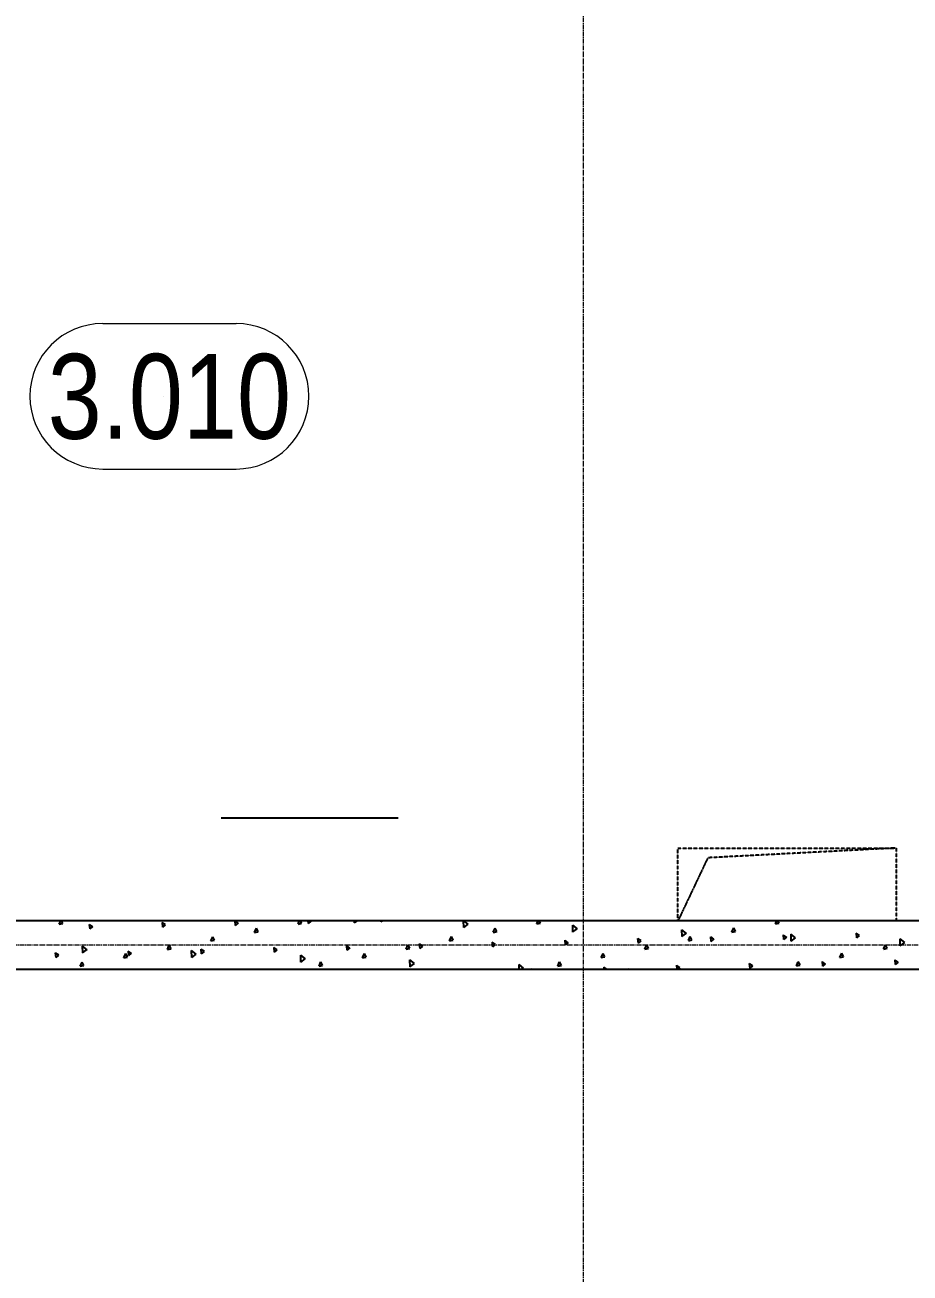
# Model space of a CAD drawing. Header units: millimetres. Extents: x -231292 to 573618, y -153144 to 564035.
# Drawn here: x 10801 to 14450, y 207714 to 212861 of the extents above; entities that cross this region are included whole.
import ezdxf
from ezdxf.enums import TextEntityAlignment as Align

# ---------------------------------------------------------------- set-up
doc = ezdxf.new("R2010")
doc.units = ezdxf.units.MM
doc.linetypes.add('CENTER2', pattern=[28.575, 19.05, -3.175, 3.175, -3.175])
doc.linetypes.add('HIDDEN', pattern=[9.525, 6.35, -3.175])
doc.layers.get('0').update_dxf_attribs({"color": 250})
doc.layers.get('Defpoints').update_dxf_attribs({"color": 250})
for name, color, linetype, lineweight in [('A-AREA', 250, 'Continuous', 15), ('АР_Area', 250, 'Continuous', 5), ('АР_Стены ПЕНОблок', 250, 'Continuous', 20), ('АР_Штриховка', 250, 'Continuous', 0), ('РД_Оси_100', 250, 'Continuous', 0)]:
    doc.layers.add(name, color=color, linetype=linetype, lineweight=lineweight)
doc.styles.add('style1', font='ARIALN.TTF')

# ---------------------------------------------------------------- blocks, each defined once
blk = doc.blocks.new('MOK-МаркаПом_овал_ареал')
for p, q in [((-2.75, 3), (2.75, 3)), ((-2.75, -3), (2.75, -3))]:
    blk.add_line(p, q)
for centre, radius, start, end in [((-2.75, 0), 3, 90, 270), ((2.75, 0), 3, 270, 90), ((-3.75, 0), 3.5, 0, 0.001)]:
    blk.add_arc(centre, radius, start, end)
at = {"color": 0, "style": 'style1'}
blk.add_attdef('АР-ПОМЕЩЕНИЕ:НОМЕР', text='', height=3.5, dxfattribs=at).set_placement((0, 0), align=Align.MIDDLE)
at = {"layer": 'Defpoints', "color": 2, "style": 'style1'}
blk.add_attdef('АР-ПОМЕЩЕНИЕ:НАИМЕНОВАНИЕ', text='', height=1, dxfattribs=at).set_placement((-0.094, -4.814), align=Align.MIDDLE)
blk = doc.blocks.new('оси_рен')
at = {"layer": 'РД_Оси_100', "color": 251, "linetype": 'CENTER2', "true_color": 0x636466}
for p, q in [((1199852.916, 135558.25), (1199852.916, 223268.25)), ((1225207.916, 158413.25), (1189697.958, 158413.25))]:
    blk.add_line(p, q, dxfattribs=at)

msp = doc.modelspace()

# ---------------------------------------------------------------- linework, layer by layer
at = {"color": 18, "linetype": 'HIDDEN', "lineweight": 25, "ltscale": 0.07, "true_color": 0x000000}
for p, q in [((13493.243, 209466.412), (14393.243, 209466.412)), ((13493.243, 209166.412), (13493.243, 209466.412)), ((13493.243, 209466.412), (14393.243, 209466.412)), ((13493.243, 209166.412), (13493.243, 209466.412)), ((13493.243, 209466.412), (14393.243, 209466.412)), ((13493.243, 209166.412), (13493.243, 209466.412)), ((13493.243, 209466.412), (14393.243, 209466.412)), ((13493.243, 209166.412), (13493.243, 209466.412)), ((14393.243, 209466.412), (13616.162, 209426.017)), ((14393.243, 209466.412), (13616.162, 209426.017)), ((14393.243, 209466.412), (13616.162, 209426.017)), ((14393.243, 209466.412), (13616.162, 209426.017)), ((14393.243, 209466.412), (14393.243, 209166.412)), ((14393.243, 209466.412), (14393.243, 209166.412)), ((14393.243, 209466.412), (14393.243, 209166.412)), ((14393.243, 209466.412), (14393.243, 209166.412)), ((13616.162, 209426.017), (13493.243, 209166.412)), ((13616.162, 209426.017), (13493.243, 209166.412)), ((13616.162, 209426.017), (13493.243, 209166.412)), ((13616.162, 209426.017), (13493.243, 209166.412)), ((14393.243, 209166.412), (13493.243, 209166.412)), ((14393.243, 209166.412), (13493.243, 209166.412)), ((14393.243, 209166.412), (13493.243, 209166.412)), ((14393.243, 209166.412), (13493.243, 209166.412))]:
    msp.add_line(p, q, dxfattribs=at)
at = {"layer": 'A-AREA', "color": 18, "lineweight": 25, "true_color": 0x000000}
msp.add_line((11609.414, 209591.07), (12339.414, 209591.07), dxfattribs=at)
at = {"layer": 'АР_Стены ПЕНОблок', "color": 18, "linetype": 'Continuous', "lineweight": 25, "true_color": 0x000000}
for p, q in [((16593.243, 209166.253), (9023.243, 209166.253)), ((9023.243, 208966.253), (16593.243, 208966.253))]:
    msp.add_line(p, q, dxfattribs=at)
at = {"layer": 'АР_Штриховка', "color": 18, "linetype": 'Continuous', "lineweight": 25, "true_color": 0x000000}
for p, q in [((10942.667, 209152.49), (10948.794, 209166.253)), ((10942.702, 209152.397), (10957.662, 209155.305)), ((10957.649, 209155.3), (10952.199, 209166.253)), ((11080.445, 209141.733), (11067.111, 209150.914)), ((11069.233, 209132.627), (11067.573, 209151.604)), ((11069.24, 209132.619), (11080.915, 209142.415)), ((11380.558, 209149.108), (11367.223, 209158.29)), ((11369.346, 209140.003), (11367.686, 209158.981)), ((11369.353, 209139.995), (11381.028, 209149.791)), ((11680.67, 209156.484), (11667.335, 209165.666)), ((11669.459, 209147.38), (11667.808, 209166.253)), ((11669.466, 209147.372), (11681.141, 209157.168)), ((11747.287, 209118.129), (11755.035, 209135.532)), ((11762.269, 209120.939), (11755.057, 209135.434)), ((11926.807, 209153.024), (11932.696, 209166.253)), ((11926.841, 209152.931), (11941.801, 209155.839)), ((11941.789, 209155.834), (11936.605, 209166.253)), ((11969.573, 209154.757), (11968.567, 209166.253)), ((11969.579, 209154.749), (11981.254, 209164.545)), ((11980.783, 209163.86), (11977.307, 209166.253)), ((12159.915, 209157.87), (12171.376, 209166.253)), ((12160.221, 209157.76), (12160.045, 209166.253)), ((12269.686, 209162.133), (12269.325, 209166.253)), ((12269.693, 209162.125), (12274.612, 209166.253)), ((12610.128, 209138.84), (12609.561, 209166.253)), ((12609.821, 209138.95), (12628.272, 209152.446)), ((12628.461, 209152.188), (12610.693, 209166.253)), ((12731.426, 209118.663), (12739.175, 209136.066)), ((12746.408, 209121.474), (12739.197, 209135.969)), ((12910.946, 209153.559), (12916.598, 209166.253)), ((12910.981, 209153.466), (12925.941, 209156.374)), ((12925.928, 209156.369), (12921.011, 209166.253)), ((13078.368, 209133.267), (13059.327, 209148.34)), ((13060.035, 209119.92), (13059.445, 209148.489)), ((13059.728, 209120.03), (13078.179, 209133.527)), ((13715.566, 209119.198), (13723.315, 209136.601)), ((13730.548, 209122.008), (13723.336, 209136.503)), ((13895.086, 209154.093), (13900.5, 209166.253)), ((13895.121, 209154), (13910.081, 209156.908)), ((13910.068, 209156.903), (13905.416, 209166.253)), ((11567.767, 209083.234), (11575.515, 209100.637)), ((11567.801, 209083.141), (11582.761, 209086.049)), ((11582.749, 209086.044), (11575.537, 209100.539)), ((11747.321, 209118.036), (11762.281, 209120.944)), ((12551.906, 209083.768), (12559.655, 209101.171)), ((12551.941, 209083.676), (12566.901, 209086.584)), ((12566.888, 209086.578), (12559.677, 209101.074)), ((12731.461, 209118.571), (12746.421, 209121.479)), ((13041.138, 209075.81), (13027.803, 209084.991)), ((13029.93, 209066.71), (13028.27, 209085.688)), ((13341.251, 209083.185), (13327.916, 209092.367)), ((13330.043, 209074.087), (13328.383, 209093.064)), ((13330.05, 209074.078), (13341.725, 209083.874)), ((13528.275, 209114.347), (13509.234, 209129.42)), ((13509.942, 209101), (13509.352, 209129.569)), ((13509.634, 209101.111), (13528.085, 209114.607)), ((13536.046, 209084.303), (13543.795, 209101.706)), ((13536.081, 209084.21), (13551.041, 209087.118)), ((13551.028, 209087.113), (13543.816, 209101.608)), ((13641.363, 209090.561), (13628.028, 209099.743)), ((13630.157, 209081.463), (13628.496, 209100.441)), ((13630.163, 209081.455), (13641.838, 209091.251)), ((13715.601, 209119.105), (13730.561, 209122.013)), ((13941.476, 209097.937), (13928.141, 209107.118)), ((13930.27, 209088.84), (13928.609, 209107.817)), ((13930.277, 209088.832), (13941.951, 209098.628)), ((13978.182, 209095.427), (13959.14, 209110.5)), ((13959.849, 209082.08), (13959.259, 209110.649)), ((13959.541, 209082.191), (13977.992, 209095.687)), ((14241.588, 209105.313), (14228.253, 209114.494)), ((14230.383, 209096.217), (14228.722, 209115.194)), ((14230.39, 209096.208), (14242.064, 209106.004)), ((14428.089, 209076.507), (14409.047, 209091.579)), ((14409.756, 209063.16), (14409.166, 209091.729)), ((10940.351, 209024.18), (10927.016, 209033.361)), ((10929.139, 209015.073), (10927.478, 209034.051)), ((11057.331, 209046.995), (11038.289, 209062.068)), ((11038.996, 209033.646), (11038.406, 209062.215)), ((11038.692, 209033.756), (11057.143, 209047.252)), ((11208.727, 209013.444), (11216.475, 209030.847)), ((11223.709, 209016.254), (11216.497, 209030.749)), ((11240.464, 209031.555), (11227.129, 209040.737)), ((11229.252, 209022.45), (11227.591, 209041.428)), ((11229.259, 209022.442), (11240.933, 209032.238)), ((11388.247, 209048.339), (11395.995, 209065.742)), ((11388.281, 209048.246), (11403.241, 209051.154)), ((11403.229, 209051.149), (11396.017, 209065.644)), ((11507.237, 209028.075), (11488.196, 209043.148)), ((11488.904, 209014.726), (11488.313, 209043.295)), ((11540.576, 209038.931), (11527.241, 209048.113)), ((11529.365, 209029.827), (11527.704, 209048.804)), ((11529.372, 209029.819), (11541.046, 209039.615)), ((11840.688, 209046.307), (11827.354, 209055.488)), ((11829.478, 209037.203), (11827.818, 209056.181)), ((11829.485, 209037.195), (11841.159, 209046.991)), ((12140.801, 209053.683), (12127.466, 209062.864)), ((12129.591, 209044.58), (12127.931, 209063.558)), ((12129.598, 209044.572), (12141.272, 209054.368)), ((12192.866, 209013.978), (12200.615, 209031.381)), ((12207.848, 209016.788), (12200.637, 209031.283)), ((12372.386, 209048.873), (12380.135, 209066.276)), ((12372.421, 209048.78), (12387.381, 209051.688)), ((12387.368, 209051.683), (12380.157, 209066.178)), ((12440.913, 209061.058), (12427.579, 209070.24)), ((12429.704, 209051.957), (12428.044, 209070.934)), ((12429.711, 209051.948), (12441.386, 209061.745)), ((12741.026, 209068.434), (12727.691, 209077.615)), ((12729.817, 209059.333), (12728.157, 209078.311)), ((12729.824, 209059.325), (12741.499, 209069.121)), ((13029.937, 209066.702), (13041.612, 209076.498)), ((13177.006, 209014.512), (13184.755, 209031.915)), ((13191.988, 209017.323), (13184.777, 209031.818)), ((13356.526, 209049.407), (13364.275, 209066.811)), ((13356.561, 209049.315), (13371.521, 209052.223)), ((13371.508, 209052.218), (13364.297, 209066.713)), ((14161.146, 209015.047), (14168.895, 209032.45)), ((14176.128, 209017.857), (14168.916, 209032.352)), ((14340.666, 209049.942), (14348.415, 209067.345)), ((14340.701, 209049.85), (14355.661, 209052.758)), ((14355.648, 209052.752), (14348.436, 209067.247)), ((14409.447, 209063.271), (14427.898, 209076.767)), ((10929.145, 209015.065), (10940.82, 209024.861)), ((11029.207, 208978.548), (11036.955, 208995.951)), ((11029.241, 208978.456), (11044.201, 208981.364)), ((11044.189, 208981.359), (11036.977, 208995.854)), ((11208.761, 209013.351), (11223.721, 209016.259)), ((11488.599, 209014.836), (11507.049, 209028.332)), ((11957.144, 209009.155), (11938.103, 209024.227)), ((11938.811, 208995.807), (11938.22, 209024.375)), ((11938.505, 208995.916), (11956.956, 209009.412)), ((12013.346, 208979.083), (12021.095, 208996.486)), ((12013.381, 208978.99), (12028.341, 208981.898)), ((12028.329, 208981.893), (12021.117, 208996.388)), ((12192.901, 209013.885), (12207.861, 209016.793)), ((12407.051, 208990.234), (12388.01, 209005.307)), ((12388.718, 208976.887), (12388.127, 209005.455)), ((12388.411, 208976.997), (12406.862, 208990.493)), ((12856.958, 208971.314), (12837.917, 208986.387)), ((12838.454, 208966.253), (12838.034, 208986.536)), ((12997.486, 208979.617), (13005.235, 208997.02)), ((12997.521, 208979.525), (13012.481, 208982.433)), ((13012.468, 208982.428), (13005.257, 208996.923)), ((13177.041, 209014.42), (13192.001, 209017.328)), ((13501.269, 208973.008), (13487.934, 208982.19)), ((13489.857, 208966.253), (13488.402, 208982.887)), ((13801.381, 208980.384), (13788.047, 208989.565)), ((13790.175, 208971.287), (13788.515, 208990.264)), ((13790.182, 208971.278), (13801.856, 208981.074)), ((13981.626, 208980.152), (13989.375, 208997.555)), ((13981.661, 208980.059), (13996.621, 208982.967)), ((13996.608, 208982.962), (13989.396, 208997.457)), ((14101.494, 208987.76), (14088.159, 208996.941)), ((14090.288, 208978.663), (14088.628, 208997.641)), ((14090.295, 208978.655), (14101.97, 208988.451)), ((14161.181, 209014.954), (14176.141, 209017.862)), ((14401.606, 208995.135), (14388.271, 209004.317)), ((14390.401, 208986.04), (14388.741, 209005.017)), ((14390.408, 208986.032), (14402.083, 208995.828)), ((12849.496, 208966.253), (12856.769, 208971.573)), ((12889.431, 208966.253), (12887.709, 208967.438)), ((12888.34, 208966.253), (12888.175, 208968.134)), ((13200.255, 208966.253), (13187.822, 208974.814)), ((13189.098, 208966.253), (13188.288, 208975.511)), ((13201.549, 208966.253), (13201.63, 208966.321)), ((13289.357, 208966.253), (13287.824, 208967.467)), ((13287.97, 208966.253), (13287.941, 208967.616)), ((13492.871, 208966.253), (13501.743, 208973.698))]:
    msp.add_line(p, q, dxfattribs=at)

# ---------------------------------------------------------------- block references
at = {"rotation": 359.999868838025}
msp.add_blockref('оси_рен', (-1186750.035, 50655.808), dxfattribs=at)
at = {"layer": 'АР_Area', "color": 18, "linetype": 'Continuous', "lineweight": 15, "true_color": 0x000000}
ref = msp.add_blockref('MOK-МаркаПом_овал_ареал', (11396.438, 211329.293), dxfattribs=dict(at, xscale=100, yscale=100, zscale=100))
ref.add_attrib('АР-ПОМЕЩЕНИЕ:НОМЕР', '3.010', dxfattribs={"layer": '0', "color": 0, "height": 350, "style": 'style1'}).set_placement((11396.438, 211329.293), align=Align.MIDDLE)

doc.saveas('drawing.dxf')
